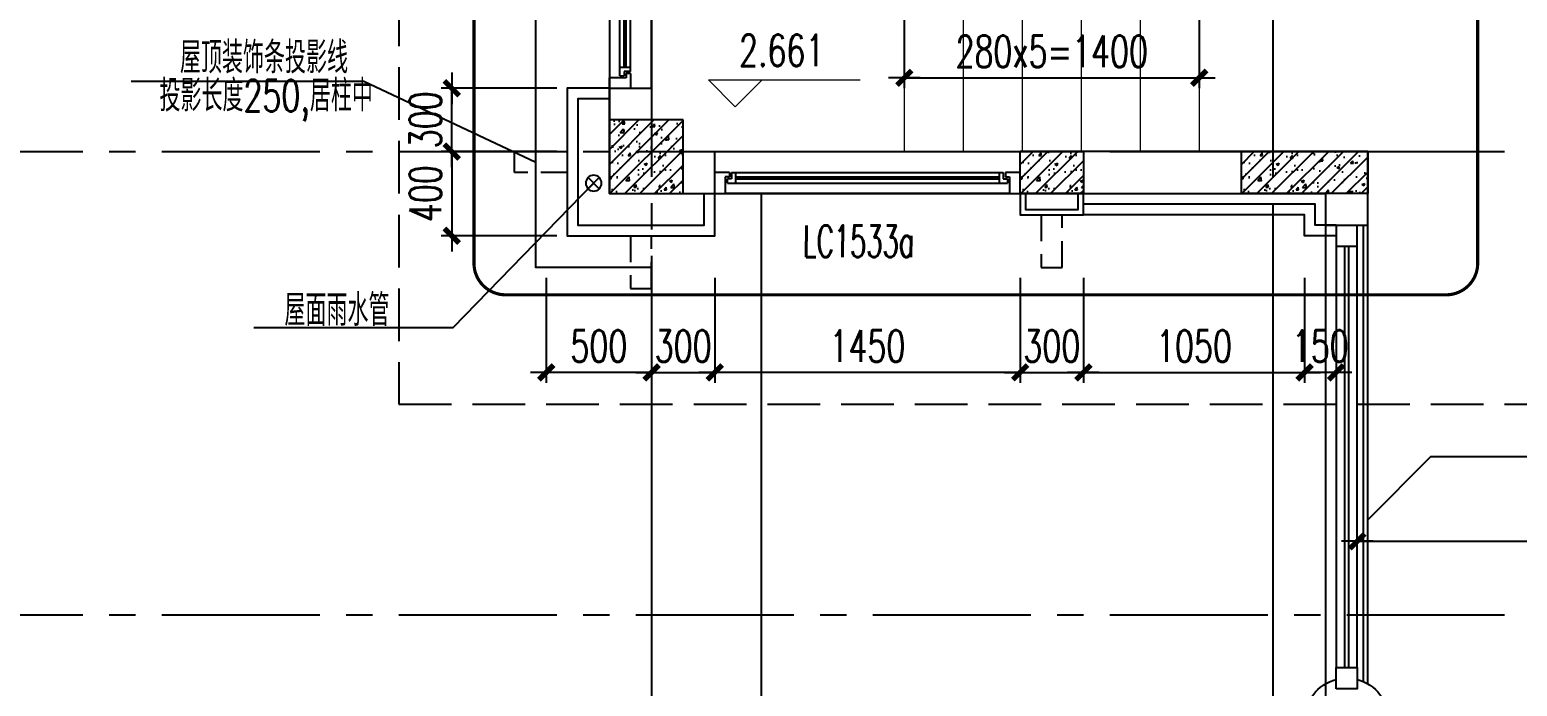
# Model space of a CAD drawing. Extents: x -395226 to -176901, y -140672 to 68263.
# Drawn here: x -272517 to -265455, y 44981 to 48098 of the extents above; entities that cross this region are included whole.
import ezdxf
from ezdxf.enums import TextEntityAlignment as Align

# ---------------------------------------------------------------- set-up
doc = ezdxf.new("R2010")
doc.units = 0
doc.header["$LTSCALE"] = 1000
doc.header["$MEASUREMENT"] = 0
for name, pattern in [('ACAD_ISO08W100', [36, 24, -3, 6, -3]), ('DASH', [0.35, 0.25, -0.1]), ('HIDDEN', [0.375, 0.25, -0.125]), ('Plans$0$CENTER2', [1.125, 0.75, -0.125, 0.125, -0.125])]:
    doc.linetypes.add(name, pattern=pattern)
doc.layers.get('0').update_dxf_attribs({"linetype": 'CONTINUOUS'})
doc.layers.get('Defpoints').update_dxf_attribs({"linetype": 'CONTINUOUS'})
for name, color, linetype in [('A-COLUMN', 1, 'CONTINUOUS'), ('A-COLUMN-hatch', 252, 'CONTINUOUS'), ('A-DIM', 201, 'CONTINUOUS'), ('A-DOTE', 8, 'ACAD_ISO08W100'), ('A-FACADE', 5, 'CONTINUOUS'), ('A-FIN-GRAN', 34, 'CONTINUOUS'), ('A-FIN-METAL', 150, 'CONTINUOUS'), ('A-LINE', 8, 'CONTINUOUS'), ('A-NOTE', 150, 'CONTINUOUS'), ('A-RAIN', 6, 'CONTINUOUS'), ('A-ROOF', 7, 'CONTINUOUS'), ('A-WALL', 2, 'CONTINUOUS'), ('A-WINDOW', 4, 'CONTINUOUS'), ('A-WINDOW-TEXT', 93, 'CONTINUOUS'), ('Plans$0$Grid', 9, 'Plans$0$CENTER2')]:
    doc.layers.add(name, color=color, linetype=linetype)
doc.layers.add('A-LEVEL', color=135, linetype='CONTINUOUS', lineweight=0)
doc.layers.add('A-STAIR', color=30, linetype='CONTINUOUS', lineweight=0)
doc.styles.add('_HZTXT', font='tjromans.shx', dxfattribs={"width": 0.7, "bigfont": 'tjhztxt.shx'})
doc.styles.add('DIM_FONT', font='SIMPLEX', dxfattribs={"width": 0.7, "bigfont": 'GBCBIG'})
doc.styles.add('PRC-S', font='tjromans.shx', dxfattribs={"width": 0.7, "bigfont": 'tjhztxt.shx'})
doc.styles.add('TJHZTXT', font='tjromans.shx', dxfattribs={"width": 0.8, "bigfont": 'tjhztxt.shx'})
doc.styles.add('zjz', font='tjromans.shx', dxfattribs={"width": 0.7, "height": 500, "bigfont": 'tjhztxt.shx'})
doc.dimstyles.new('DIM100', dxfattribs={"dimscale": 100, "dimtxt": 3, "dimasz": 0.01, "dimexe": 1, "dimexo": 1, "dimgap": 1, "dimtad": 1, "dimdec": 0, "dimzin": 0, "dimdsep": 46, "dimtxsty": 'DIM_FONT', "dimblk1": '_DIMX', "dimblk2": '_DIMX', "dimsah": 1, "dimcen": 0.01, "dimclrd": 256, "dimclre": 256, "dimclrt": 7, "dimadec": 0, "dimazin": 0, "dimtfac": 1, "dimtdec": 0, "dimtix": 1, "dimtmove": 2, "dimatfit": 3, "dimldrblk": '_DIMX', "dimfxl": 0, "dimtolj": 1, "dimtzin": 5, "dimarcsym": 0})

# ---------------------------------------------------------------- blocks, each defined once
blk = doc.blocks.new('Grid')
at = {"layer": 'Plans$0$Grid', "color": 8}
for p, q in [((-22498.22963262349, 23319.99999610754), (-22498.22963262349, -15380.00000389246)), ((-19548.22963262349, 23319.99999610754), (-19548.22963262349, -15380.00000389246)), ((-28198.22963262349, 11439.99999610754), (8601.770367376506, 11439.99999610754)), ((-28198.22963262349, 9239.999996107537), (8601.770367376506, 9239.999996107537))]:
    blk.add_line(p, q, dxfattribs=at)
blk = doc.blocks.new('A$C27EA7CCC')
at = {"layer": 'A-LEVEL', "linetype": 'ByBlock'}
blk.add_lwpolyline([(1018.234708527627, 509.1178301798936), (509.1178260549204, 0.0009477071580477059), (0.0009435822139494121, 509.1178301798936), (2880.000943663646, 509.1178301798936)], dxfattribs=at)
at = {"layer": 'A-LEVEL', "style": 'zjz', "width": 0.7}
for tag, p in [('-6.000（建筑）', (3635.411589277443, 1345.731099795958)), ('-6.300（结构）', (3635.411589277443, 644.9960012989468))]:
    blk.add_attdef(tag, text='', height=600, dxfattribs=at).set_placement(p, align=Align.RIGHT)
blk = doc.blocks.new('_DIMX')
blk.add_line((-150, 0), (150, 0))
at = {"const_width": 50}
blk.add_lwpolyline([(-70, -70), (70, 70)], dxfattribs=at)
blk = doc.blocks.new('*D532')
at = {"layer": 'A-DIM', "lineweight": -2}
for p, q in [((-270014.8500819917, 47519.81240980745), (-270563.4634633775, 47519.81240980745)), ((-270513.4634633775, 47519.31240980745), (-270513.4634633775, 47120.31240709891)), ((-270014.8500819919, 47119.81240709891), (-270563.4634633775, 47119.81240709891))]:
    blk.add_line(p, q, dxfattribs=at)
at = {"layer": 'Defpoints', "color": 0}
for p in [(-269964.8500819917, 47519.81240980745), (-270513.4634633775, 47119.81240709891), (-269964.8500819919, 47119.81240709891)]:
    blk.add_point(p, dxfattribs=at)
at = {"layer": 'A-DIM', "lineweight": -2, "xscale": 0.5, "yscale": 0.5, "zscale": 0.5}
for p, rotation in [((-270513.4634633775, 47519.81240980745), 90), ((-270513.4634633775, 47119.81240709891), 270)]:
    blk.add_blockref('_DIMX', p, dxfattribs=dict(at, rotation=rotation))
at = {"layer": 'A-DIM', "insert": (-270638.4634633775, 47319.81240845314), "char_height": 150, "attachment_point": 5, "rotation": 90, "style": 'DIM_FONT'}
blk.add_mtext('\\A1;400', dxfattribs=at)
blk = doc.blocks.new('*D399')
at = {"layer": 'A-DIM', "lineweight": -2}
for p, q in [((-266214.8500856977, 45269.81241622371), (-266214.8500856977, 45719.8124161631)), ((-263914.8500819473, 45269.8124161631), (-263914.8500819473, 45719.8124161631)), ((-266214.3500856977, 45669.8124161631), (-263915.3500819473, 45669.8124161631))]:
    blk.add_line(p, q, dxfattribs=at)
at = {"layer": 'Defpoints', "color": 0}
for p in [(-263914.8500819473, 45669.8124161631), (-266214.8500856977, 45219.81241622371), (-263914.8500819473, 45219.8124161631)]:
    blk.add_point(p, dxfattribs=at)
at = {"layer": 'A-DIM', "lineweight": -2, "xscale": 0.5, "yscale": 0.5, "zscale": 0.5, "rotation": 180}
blk.add_blockref('_DIMX', (-266214.8500856977, 45669.8124161631), dxfattribs=at)
at = {"layer": 'A-DIM', "lineweight": -2, "xscale": 0.5, "yscale": 0.5, "zscale": 0.5}
blk.add_blockref('_DIMX', (-263914.8500819473, 45669.8124161631), dxfattribs=at)
at = {"layer": 'A-DIM', "insert": (-265064.8500838225, 45794.8124161631), "char_height": 150, "attachment_point": 5, "style": 'DIM_FONT'}
blk.add_mtext('\\A1;2300', dxfattribs=at)
blk = doc.blocks.new('*D524')
at = {"layer": 'A-DIM', "lineweight": -2}
for p, q in [((-267814.8500819918, 46919.81241079536), (-267814.8500819918, 46421.19902940954)), ((-267514.8500819914, 46919.81241079552), (-267514.8500819914, 46421.19902940954)), ((-267815.3500819918, 46471.19902940954), (-267815.8500819918, 46471.19902940954)), ((-267814.8500819918, 46471.19902940954), (-267514.8500819914, 46471.19902940954)), ((-267514.3500819914, 46471.19902940954), (-267513.8500819914, 46471.19902940954))]:
    blk.add_line(p, q, dxfattribs=at)
at = {"layer": 'Defpoints', "color": 0}
for p in [(-267814.8500819918, 46969.81241079536), (-267514.8500819914, 46969.81241079552), (-267514.8500819914, 46471.19902940954)]:
    blk.add_point(p, dxfattribs=at)
at = {"layer": 'A-DIM', "lineweight": -2, "xscale": 0.5, "yscale": 0.5, "zscale": 0.5}
blk.add_blockref('_DIMX', (-267814.8500819918, 46471.19902940954), dxfattribs=at)
at = {"layer": 'A-DIM', "lineweight": -2, "xscale": 0.5, "yscale": 0.5, "zscale": 0.5, "rotation": 180}
blk.add_blockref('_DIMX', (-267514.8500819914, 46471.19902940954), dxfattribs=at)
at = {"layer": 'A-DIM', "insert": (-267664.8500819916, 46596.19902940954), "char_height": 150, "attachment_point": 5, "style": 'DIM_FONT'}
blk.add_mtext('\\A1;300', dxfattribs=at)
blk = doc.blocks.new('*D525')
at = {"layer": 'A-DIM', "lineweight": -2}
for p, q in [((-267514.8500819914, 46919.81241079546), (-267514.8500819914, 46421.19902940954)), ((-266464.8500811975, 46919.81241079522), (-266464.8500811975, 46421.19902940954)), ((-267514.3500819914, 46471.19902940954), (-266465.3500811975, 46471.19902940954))]:
    blk.add_line(p, q, dxfattribs=at)
at = {"layer": 'Defpoints', "color": 0}
for p in [(-267514.8500819914, 46969.81241079546), (-266464.8500811975, 46969.81241079522), (-266464.8500811975, 46471.19902940954)]:
    blk.add_point(p, dxfattribs=at)
at = {"layer": 'A-DIM', "lineweight": -2, "xscale": 0.5, "yscale": 0.5, "zscale": 0.5, "rotation": 180}
blk.add_blockref('_DIMX', (-267514.8500819914, 46471.19902940954), dxfattribs=at)
at = {"layer": 'A-DIM', "lineweight": -2, "xscale": 0.5, "yscale": 0.5, "zscale": 0.5}
blk.add_blockref('_DIMX', (-266464.8500811975, 46471.19902940954), dxfattribs=at)
at = {"layer": 'A-DIM', "insert": (-266989.8500815944, 46596.19902940954), "char_height": 150, "attachment_point": 5, "style": 'DIM_FONT'}
blk.add_mtext('\\A1;1050', dxfattribs=at)
blk = doc.blocks.new('RAIN PIPE@100x100')
for p, q in [((-26.51650429448637, -26.51650429449728), (26.51650429448637, 26.51650429449728)), ((-26.51650429448637, 26.51650429449728), (26.51650429448637, -26.51650429449728))]:
    blk.add_line(p, q)
blk.add_circle((0, 0), 37.5)
blk = doc.blocks.new('*D526')
at = {"layer": 'A-DIM', "lineweight": -2}
for p, q in [((-266464.8500811975, 46919.81241079528), (-266464.8500811975, 46421.19902940948)), ((-266314.8500865967, 46919.81241079528), (-266314.8500865967, 46421.19902940948)), ((-266465.3500811975, 46471.19902940948), (-266465.8500811975, 46471.19902940948)), ((-266314.8500865967, 46471.19902940948), (-266464.8500811975, 46471.19902940948)), ((-266314.3500865967, 46471.19902940948), (-266313.8500865967, 46471.19902940948))]:
    blk.add_line(p, q, dxfattribs=at)
at = {"layer": 'Defpoints', "color": 0}
for p in [(-266464.8500811975, 46969.81241079528), (-266314.8500865967, 46969.81241079528), (-266464.8500811975, 46471.19902940948)]:
    blk.add_point(p, dxfattribs=at)
at = {"layer": 'A-DIM', "lineweight": -2, "xscale": 0.5, "yscale": 0.5, "zscale": 0.5}
blk.add_blockref('_DIMX', (-266464.8500811975, 46471.19902940948), dxfattribs=at)
at = {"layer": 'A-DIM', "lineweight": -2, "xscale": 0.5, "yscale": 0.5, "zscale": 0.5, "rotation": 180}
blk.add_blockref('_DIMX', (-266314.8500865967, 46471.19902940948), dxfattribs=at)
at = {"layer": 'A-DIM', "insert": (-266389.8500838971, 46596.19902940948), "char_height": 150, "attachment_point": 5, "style": 'DIM_FONT'}
blk.add_mtext('\\A1;150', dxfattribs=at)
blk = doc.blocks.new('*D522')
at = {"layer": 'A-DIM', "lineweight": -2}
for p, q in [((-269264.8500819915, 46919.81241079546), (-269264.8500819916, 46421.19902940818)), ((-267814.8500819918, 46919.8124107953), (-267814.8500819918, 46421.19902940802)), ((-267815.3500819918, 46471.19902940802), (-269264.3500819916, 46471.19902940818))]:
    blk.add_line(p, q, dxfattribs=at)
at = {"layer": 'Defpoints', "color": 0}
for p in [(-269264.8500819915, 46969.81241079546), (-267814.8500819918, 46969.8124107953), (-269264.8500819916, 46471.19902940818)]:
    blk.add_point(p, dxfattribs=at)
at = {"layer": 'A-DIM', "lineweight": -2, "xscale": 0.5, "yscale": 0.5, "zscale": 0.5}
for p, rotation in [((-269264.8500819916, 46471.19902940818), 179.9999999999934), ((-267814.8500819918, 46471.19902940802), 359.9999999999933)]:
    blk.add_blockref('_DIMX', p, dxfattribs=dict(at, rotation=rotation))
at = {"layer": 'A-DIM', "insert": (-268539.8500819917, 46596.1990294081), "char_height": 150, "attachment_point": 5, "style": 'DIM_FONT'}
blk.add_mtext('\\A1;1450', dxfattribs=at)
blk = doc.blocks.new('*D523')
at = {"layer": 'A-DIM', "lineweight": -2}
for p, q in [((-269564.8500801696, 46919.81241079539), (-269564.8500801696, 46421.19902940821)), ((-269264.8500819919, 46919.81241079546), (-269264.8500819919, 46421.19902940821)), ((-269565.3500801696, 46471.19902940821), (-269565.8500801696, 46471.19902940821)), ((-269564.8500801696, 46471.19902940821), (-269264.8500819919, 46471.19902940821)), ((-269264.3500819919, 46471.19902940821), (-269263.8500819919, 46471.19902940821))]:
    blk.add_line(p, q, dxfattribs=at)
at = {"layer": 'Defpoints', "color": 0}
for p in [(-269564.8500801696, 46969.81241079539), (-269264.8500819919, 46969.81241079546), (-269264.8500819919, 46471.19902940821)]:
    blk.add_point(p, dxfattribs=at)
at = {"layer": 'A-DIM', "lineweight": -2, "xscale": 0.5, "yscale": 0.5, "zscale": 0.5}
blk.add_blockref('_DIMX', (-269564.8500801696, 46471.19902940821), dxfattribs=at)
at = {"layer": 'A-DIM', "lineweight": -2, "xscale": 0.5, "yscale": 0.5, "zscale": 0.5, "rotation": 180}
blk.add_blockref('_DIMX', (-269264.8500819919, 46471.19902940821), dxfattribs=at)
at = {"layer": 'A-DIM', "insert": (-269414.8500810807, 46596.19902940821), "char_height": 150, "attachment_point": 5, "style": 'DIM_FONT'}
blk.add_mtext('\\A1;300', dxfattribs=at)
blk = doc.blocks.new('*D410')
at = {"layer": 'A-DIM', "lineweight": -2}
for p, q in [((-270064.8500801696, 46919.81241079554), (-270064.8500801698, 46421.19902940829)), ((-269564.8500801696, 46919.81241079539), (-269564.8500801698, 46421.19902940815)), ((-269565.3500801697, 46471.19902940815), (-270064.3500801697, 46471.19902940829))]:
    blk.add_line(p, q, dxfattribs=at)
at = {"layer": 'Defpoints', "color": 0}
for p in [(-270064.8500801696, 46969.81241079554), (-269564.8500801696, 46969.81241079539), (-270064.8500801697, 46471.19902940829)]:
    blk.add_point(p, dxfattribs=at)
at = {"layer": 'A-DIM', "lineweight": -2, "xscale": 0.5, "yscale": 0.5, "zscale": 0.5}
for p, rotation in [((-270064.8500801697, 46471.19902940829), 179.9999999999833), ((-269564.8500801697, 46471.19902940815), 359.9999999999833)]:
    blk.add_blockref('_DIMX', p, dxfattribs=dict(at, rotation=rotation))
at = {"layer": 'A-DIM', "insert": (-269814.8500801697, 46596.19902940822), "char_height": 150, "attachment_point": 5, "style": 'DIM_FONT'}
blk.add_mtext('\\A1;500', dxfattribs=at)
blk = doc.blocks.new('b')
blk.add_line((300, 300.0000000004366), (200.0000000000245, 300.0000000004366))
for points in [[(200.0000000000246, -2.91038304567337e-11), (300, -2.91038304567337e-11), (300, 300.0000000004366), (200.0000000000246, 300.0000000004366)], [(200.0000000000246, 24.9999999999709), (275, 24.9999999999709), (275, 275.0000000004366), (200.0000000000246, 275.0000000004366)]]:
    blk.add_lwpolyline(points)
blk = doc.blocks.new('Window@1450')
at = {"layer": 'A-WINDOW', "ltscale": 1.5}
for p, q in [((50, 199.9999999997308), (0, 199.9999999997308)), ((49.99999999813735, 119.9999999990323), (49.99999999813735, 199.999999999498)), ((49.99999999813735, 199.9999999997308), (1400.000001822249, 199.9999999997817)), ((1390.000001822249, 149.9999999993161), (60.00000000069849, 149.9999999997308)), ((60.00000000069849, 129.9999999997308), (60.00000000069849, 149.9999999997308)), ((100.0000000006985, 99.99999999973079), (100.0000000006985, 149.9999999997308)), ((1350.000001822249, 149.9999999997817), (1350.000001822249, 99.99999999978172)), ((1390.000001822249, 149.9999999997817), (1390.000001822249, 129.9999999997817)), ((1400.000001822249, 119.9999999997817), (1400.000001822249, 199.9999999997817)), ((1450.000000982895, 199.9999999999563), (1400.000000982895, 199.9999999999563)), ((0, 99.99999999973807), (69.99999999976717, 99.99999999973079)), ((69.99999999813735, 120.0000000060172), (49.99999999906868, 120.0000000060172)), ((79.99999999883585, 129.9999999997308), (60.00000000069849, 129.9999999997308)), ((69.99999999976717, 99.99999999973079), (70, 120.0000000067157)), ((79.99999999976717, 100.00000000625), (79.99999999976717, 129.9999999997308)), ((1370.00000182318, 99.99999999978172), (79.99999999976717, 99.99999999973079)), ((1350.000001822249, 129.9999999997817), (100.0000000006985, 129.9999999997308)), ((1350.000001822249, 119.9999999997817), (100.0000000006985, 119.9999999997308)), ((1370.00000182318, 99.99999999978172), (1370.00000182318, 129.9999999997817)), ((1370.00000182318, 129.9999999997817), (1390.000001822249, 129.9999999997817)), ((1380.00000182318, 99.99999999978172), (1380.00000182318, 119.9999999997817)), ((1380.00000182318, 119.9999999997817), (1400.000001822249, 119.9999999997817)), ((1380.00000182318, 99.99999999978172), (1450.000001822249, 99.99999999978172))]:
    blk.add_line(p, q, dxfattribs=at)
at = {"layer": 'A-WINDOW'}
blk.add_lwpolyline([(1450.000000982895, 8.87666828930378e-10), (0, 8.949427865445614e-10)], dxfattribs=at)
blk = doc.blocks.new('A$C386D5F79')
at = {"layer": 'A-WINDOW', "ltscale": 1.5}
for p, q in [((50, 199.9999999997335), (0, 199.9999999997335)), ((49.99999999813735, 119.999999999035), (49.99999999813735, 199.9999999995007)), ((49.99999999813735, 199.9999999997335), (1150.000000839354, 199.9999999997917)), ((1140.000000839354, 149.9999999993261), (60.00000000069849, 149.9999999997335)), ((60.00000000069849, 129.9999999997335), (60.00000000069849, 149.9999999997335)), ((100.0000000006985, 99.99999999973352), (100.0000000006985, 149.9999999997335)), ((1100.000000839354, 149.9999999997917), (1100.000000839354, 99.99999999979173)), ((1140.000000839354, 149.9999999997917), (1140.000000839354, 129.9999999997917)), ((1150.000000839354, 119.9999999997917), (1150.000000839354, 199.9999999997917)), ((1200, 199.9999999999663), (1150, 199.9999999999663)), ((0, 99.99999999973716), (69.99999999976717, 99.99999999973352)), ((69.99999999813735, 120.0000000060199), (49.99999999906868, 120.0000000060199)), ((79.99999999883585, 129.9999999997335), (60.00000000069849, 129.9999999997335)), ((69.99999999976717, 99.99999999973352), (70, 120.0000000067184)), ((79.99999999976717, 100.0000000062528), (79.99999999976717, 129.9999999997335)), ((1120.000000840286, 99.99999999979173), (79.99999999976717, 99.99999999973352)), ((1100.000000839354, 129.9999999997917), (100.0000000006985, 129.9999999997335)), ((1100.000000839354, 119.9999999997917), (100.0000000006985, 119.9999999997335)), ((1120.000000840286, 99.99999999979173), (1120.000000840286, 129.9999999997917)), ((1120.000000840286, 129.9999999997917), (1140.000000839354, 129.9999999997917)), ((1130.000000840286, 99.99999999979173), (1130.000000840286, 119.9999999997917)), ((1130.000000840286, 119.9999999997917), (1150.000000839354, 119.9999999997917)), ((1130.000000840286, 99.99999999979173), (1200.000000839354, 99.99999999979173))]:
    blk.add_line(p, q, dxfattribs=at)
at = {"layer": 'A-WINDOW'}
blk.add_lwpolyline([(1200, 8.958522812463343e-10), (0, 8.976712706498802e-10)], dxfattribs=at)
blk = doc.blocks.new('Columes_2F')
at = {"layer": 'A-COLUMN-hatch'}
h = blk.add_hatch(dxfattribs=at)
h.set_pattern_fill('钢筋混凝土', color=256, scale=20, style=0)
h.set_pattern_definition([(45, (-14179.38219546026, 22040.00000007072), (-35.35533905932737, 35.35533905932738), []), (50, (-14179.38219546026, 22040.00000007072), (143.4520365201507, -12.55042699651902), [15, -165]), (355, (-14179.38219546026, 22040.00000007072), (-27.7502667226, 150.4384267400024), [12, -132]), (100.4514, (-14167.42785946026, 22038.95413207072), (115.7018763428043, 137.8879084121907), [12.748038, -140.2284224]), (46.18420000000001, (-14179.38219546026, 22080.00000007072), (213.4482097251289, -33.10380286580362), [22.5, -247.5]), (96.6356, (-14161.59484646026, 22077.24133867072), (186.9325411097407, 194.8235741800883), [19.1220576, -210.3426]), (351.1842, (-14179.38219546026, 22080.00000007072), (186.9323890267254, 194.8237201850649), [18, -198]), (21, (-14159.38219546026, 22070.00000007072), (119.3814104236923, -80.52377813306776), [15, -165]), (326.0000000000001, (-14159.38219546026, 22070.00000007072), (48.66306638431634, 145.0300090093706), [12, -132]), (71.4514, (-14149.43374886026, 22063.28967887072), (168.044525716298, 64.50609934199048), [12.748038, -140.2284224]), (37.50000000000001, (-14179.38219546026, 22040.00000007072), (2.431971063458134, 66.5787707662623), [0, -130.4, 0, -134, 0, -132.5]), (7.499999999999999, (-14179.38219546026, 22040.00000007072), (52.61390748842972, 78.88234237647205), [0, -76.39999999999999, 0, -127.4, 0, -50.5]), (327.5, (-14223.98219546026, 22040.00000007072), (106.7644872344818, -4.51097434687596), [0, -50, 0, -156, 0, -207]), (317.5, (-14243.98219546026, 22040.00000007072), (116.6372338684772, 20.02099646646353), [0, -65, 0, -103.6, 0, -147])])
h.paths.add_polyline_path([(-13829.38219546026, 22390.00000031602), (-14179.38219546026, 22390.00000007072), (-14179.38219521497, 22040.00000007072), (-13829.38219521497, 22040.00000031602)])
h = blk.add_hatch(dxfattribs=at)
h.set_pattern_fill('钢筋混凝土', color=256, scale=20, style=0)
h.set_pattern_definition([(45, (-12229.38219521492, 22039.99999624515), (-35.35533905932737, 35.35533905932738), []), (50, (-12229.38219521492, 22039.99999624515), (143.4520365201507, -12.55042699651902), [15, -165]), (355, (-12229.38219521492, 22039.99999624515), (-27.7502667226, 150.4384267400024), [12, -132]), (100.4514, (-12217.42785921491, 22038.95412824515), (115.7018763428043, 137.8879084121907), [12.748038, -140.2284224]), (46.18420000000001, (-12229.38219521492, 22079.99999624515), (213.4482097251289, -33.10380286580362), [22.5, -247.5]), (96.6356, (-12211.59484621492, 22077.24133484516), (186.9325411097407, 194.8235741800883), [19.1220576, -210.3426]), (351.1842, (-12229.38219521492, 22079.99999624515), (186.9323890267254, 194.8237201850649), [18, -198]), (21, (-12209.38219521492, 22069.99999624515), (119.3814104236923, -80.52377813306776), [15, -165]), (326.0000000000001, (-12209.38219521492, 22069.99999624515), (48.66306638431634, 145.0300090093706), [12, -132]), (71.4514, (-12199.43374861492, 22063.28967504515), (168.044525716298, 64.50609934199048), [12.748038, -140.2284224]), (37.50000000000001, (-12229.38219521492, 22039.99999624515), (2.431971063458134, 66.5787707662623), [0, -130.4, 0, -134, 0, -132.5]), (7.499999999999999, (-12229.38219521492, 22039.99999624515), (52.61390748842972, 78.88234237647205), [0, -76.39999999999999, 0, -127.4, 0, -50.5]), (327.5, (-12273.98219521492, 22039.99999624515), (106.7644872344818, -4.51097434687596), [0, -50, 0, -156, 0, -207]), (317.5, (-12293.98219521492, 22039.99999624515), (116.6372338684772, 20.02099646646353), [0, -65, 0, -103.6, 0, -147])])
h.paths.add_polyline_path([(-11929.38219521492, 22239.99999624513), (-11929.38219521492, 22039.99999624515), (-12229.38219521492, 22039.99999624515), (-12229.38219521492, 22239.99999624513)])
h = blk.add_hatch(dxfattribs=at)
h.set_pattern_fill('钢筋混凝土', color=256, scale=20, style=0)
h.set_pattern_definition([(45, (-11179.38219556591, 22039.99999700626), (-35.35533905932737, 35.35533905932738), []), (50, (-11179.38219556591, 22039.99999700626), (143.4520365201507, -12.55042699651902), [15, -165]), (355, (-11179.38219556591, 22039.99999700626), (-27.7502667226, 150.4384267400024), [12, -132]), (100.4514, (-11167.42785956591, 22038.95412900626), (115.7018763428043, 137.8879084121907), [12.748038, -140.2284224]), (46.18420000000001, (-11179.38219556591, 22079.99999700626), (213.4482097251289, -33.10380286580362), [22.5, -247.5]), (96.6356, (-11161.59484656591, 22077.24133560626), (186.9325411097407, 194.8235741800883), [19.1220576, -210.3426]), (351.1842, (-11179.38219556591, 22079.99999700626), (186.9323890267254, 194.8237201850649), [18, -198]), (21, (-11159.38219556591, 22069.99999700626), (119.3814104236923, -80.52377813306776), [15, -165]), (326.0000000000001, (-11159.38219556591, 22069.99999700626), (48.66306638431634, 145.0300090093706), [12, -132]), (71.4514, (-11149.43374896591, 22063.28967580626), (168.044525716298, 64.50609934199048), [12.748038, -140.2284224]), (37.50000000000001, (-11179.38219556591, 22039.99999700626), (2.431971063458134, 66.5787707662623), [0, -130.4, 0, -134, 0, -132.5]), (7.499999999999999, (-11179.38219556591, 22039.99999700626), (52.61390748842972, 78.88234237647205), [0, -76.39999999999999, 0, -127.4, 0, -50.5]), (327.5, (-11223.98219556591, 22039.99999700626), (106.7644872344818, -4.51097434687596), [0, -50, 0, -156, 0, -207]), (317.5, (-11243.98219556591, 22039.99999700626), (116.6372338684772, 20.02099646646353), [0, -65, 0, -103.6, 0, -147])])
h.paths.add_polyline_path([(-11179.38219556591, 22039.99999700626), (-11179.38219556591, 22239.99999453919), (-10579.38219556591, 22239.99999453919), (-10579.38219556591, 22039.99999700626)])
for points in [[(-13829.38219546026, 22390.00000031602), (-14179.38219546026, 22390.00000007072), (-14179.38219521497, 22040.00000007072), (-13829.38219521497, 22040.00000031602)], [(-11929.38219521492, 22239.99999624513), (-11929.38219521492, 22039.99999624515), (-12229.38219521492, 22039.99999624515), (-12229.38219521492, 22239.99999624513)], [(-11179.38219556591, 22039.99999700626), (-11179.38219556591, 22239.99999453919), (-10579.38219556591, 22239.99999453919), (-10579.38219556591, 22039.99999700626)]]:
    blk.add_lwpolyline(points, close=True)
blk = doc.blocks.new('*D455')
at = {"layer": 'A-DIM', "lineweight": -2}
for p, q in [((-268364.850080168, 48269.81241015815), (-268364.850080168, 47819.81241092358)), ((-266964.8500801706, 48269.81241015803), (-266964.8500801706, 47819.81241092358)), ((-268364.350080168, 47869.81241092358), (-266965.3500801706, 47869.81241092358))]:
    blk.add_line(p, q, dxfattribs=at)
at = {"layer": 'Defpoints', "color": 0}
for p in [(-268364.850080168, 48319.81241015815), (-266964.8500801706, 48319.81241015803), (-266964.8500801706, 47869.81241092358)]:
    blk.add_point(p, dxfattribs=at)
at = {"layer": 'A-DIM', "lineweight": -2, "xscale": 0.5, "yscale": 0.5, "zscale": 0.5, "rotation": 180}
blk.add_blockref('_DIMX', (-268364.850080168, 47869.81241092358), dxfattribs=at)
at = {"layer": 'A-DIM', "lineweight": -2, "xscale": 0.5, "yscale": 0.5, "zscale": 0.5}
blk.add_blockref('_DIMX', (-266964.8500801706, 47869.81241092358), dxfattribs=at)
at = {"layer": 'A-DIM', "insert": (-267664.8500801693, 47994.81241092358), "char_height": 150, "attachment_point": 5, "style": 'DIM_FONT'}
blk.add_mtext('\\A1;280x5=1400', dxfattribs=at)
blk = doc.blocks.new('A$C052B07B1')
at = {"layer": 'A-FIN-GRAN'}
for start, end in [(104.477512185936, 255.522487814064), (284.477512185936, 75.52248781406404)]:
    blk.add_arc((2.728484105318785e-12, 1.818989403545856e-12), 200, start, end, dxfattribs=at)
at = {"layer": 'A-WINDOW'}
for points in [[(-49.99999999999727, 250.0000000000018), (-49.99999999999727, 150.0000000000018), (50.00000000000273, 150.0000000000018), (50.00000000000273, 250.0000000000018)], [(-49.99999999999727, -149.9999999999982), (-49.99999999999727, -249.9999999999982), (50.00000000000273, -249.9999999999982), (50.00000000000273, -149.9999999999982)]]:
    blk.add_lwpolyline(points, close=True, dxfattribs=at)
blk = doc.blocks.new('*D527')
at = {"layer": 'A-DIM', "lineweight": -2}
for p, q in [((-270014.8500819919, 47819.81241251598), (-270563.4634633775, 47819.81241251598)), ((-270513.4634633775, 47820.31241251598), (-270513.4634633775, 47820.81241251598)), ((-270513.4634633775, 47519.81240980745), (-270513.4634633775, 47819.81241251598)), ((-270014.8500819917, 47519.81240980745), (-270563.4634633775, 47519.81240980745)), ((-270513.4634633775, 47519.31240980745), (-270513.4634633775, 47518.81240980745))]:
    blk.add_line(p, q, dxfattribs=at)
at = {"layer": 'Defpoints', "color": 0}
for p in [(-270513.4634633775, 47819.81241251598), (-269964.8500819919, 47819.81241251598), (-269964.8500819917, 47519.81240980745)]:
    blk.add_point(p, dxfattribs=at)
at = {"layer": 'A-DIM', "lineweight": -2, "xscale": 0.5, "yscale": 0.5, "zscale": 0.5}
for p, rotation in [((-270513.4634633775, 47819.81241251598), 270), ((-270513.4634633775, 47519.81240980745), 90)]:
    blk.add_blockref('_DIMX', p, dxfattribs=dict(at, rotation=rotation))
at = {"layer": 'A-DIM', "insert": (-270638.4634633775, 47669.81241116167), "char_height": 150, "attachment_point": 5, "rotation": 90, "style": 'DIM_FONT'}
blk.add_mtext('\\A1;300', dxfattribs=at)

msp = doc.modelspace()

# ---------------------------------------------------------------- linework, layer by layer
for p, q in [((-269044.8500864475, 47319.81241258224), (-269044.8500864475, 27479.81243571379)), ((-266614.8500864475, 47219.8124349395), (-266614.8500864475, 42479.81240980743)), ((-269564.8500864475, 46969.81241092451), (-269564.8500864475, 29779.81240980745))]:
    msp.add_line(p, q)
msp.add_lwpolyline([(-269564.8500801696, 46969.81241092451), (-270114.8500781796, 46969.81241092451), (-270114.8500781796, 56069.81241587801), (-263414.8500781796, 56069.81241587801), (-263414.8500781796, 51369.81240631264)])
at = {"layer": 'A-FACADE', "linetype": 'HIDDEN', "ltscale": 0.5}
for points in [[(-269964.8500839819, 47419.81245147953), (-270214.8500839819, 47419.81245147953), (-270214.8500839819, 47519.81245147953), (-269964.8500839819, 47519.81245147953)], [(-267714.8500819919, 47219.81244765371), (-267714.8500819919, 46969.81244765371), (-267614.8500819919, 46969.81244765371), (-267614.8500819919, 47219.81244765371)], [(-269664.8500801696, 47119.81245147953), (-269664.8500801696, 46869.81245147953), (-269564.8500801696, 46869.81245147953), (-269564.8500801696, 47119.81245147953)]]:
    msp.add_lwpolyline(points, dxfattribs=at)
at = {"layer": 'A-FIN-GRAN'}
msp.add_line((-267514.8500819914, 47219.81240709903), (-267514.8500819914, 47319.81240709901), dxfattribs=at)
for points in [[(-269764.8500819919, 47819.81240709891), (-269964.8500819919, 47819.81240709891), (-269964.8500819919, 47119.81240709891), (-269264.8500819919, 47119.81240709891), (-269264.8500819919, 47319.81240709891)], [(-269764.8500819919, 47769.81240709891), (-269914.8500819919, 47769.81240709891), (-269914.8500819919, 47169.81240709891), (-269314.8500819919, 47169.81240709891), (-269314.8500819919, 47319.81240709891)], [(-266314.8500811975, 47169.81241083831), (-266414.8500827441, 47169.81241083831), (-266414.8500858375, 47269.81244112627), (-267514.8500819913, 47269.81240709903)], [(-266314.8500811975, 47119.81241083831), (-266464.8500811975, 47119.81241083831), (-266464.8500842908, 47219.81243957957), (-267514.8500819914, 47219.81240709903)]]:
    msp.add_lwpolyline(points, dxfattribs=at)
at = {"layer": 'A-FIN-METAL'}
for points in [[(-266184.8500864474, 45003.1154376834), (-266184.8500864474, 47169.81241083829)], [(-266164.8500864474, 44993.01749064207), (-266164.8500864474, 47169.81241083829)]]:
    msp.add_lwpolyline(points, dxfattribs=at)
at = {"layer": 'A-LINE'}
msp.add_line((-266314.8500811975, 47169.81241083831), (-266314.8500811975, 47119.81241083831), dxfattribs=at)
at = {"layer": 'A-NOTE', "linetype": 'HIDDEN', "ltscale": 0.5, "const_width": 15}
msp.add_lwpolyline([(-265642.7476376451, 52813.36339483572), (-265642.7476376152, 46989.48567915788, -0.414213562373095), (-265792.7476376152, 46839.48567912808), (-270257.9152549456, 46839.48567907592, -0.4142135623689536), (-270407.915254886, 46989.48567909827), (-270407.9152549158, 52813.36339483572, -0.414213562373095), (-270257.9152549456, 52963.36339485807), (-265792.7476376152, 52963.36339485807, -0.414213562373095)], format="xyb", close=True, dxfattribs=at)
at = {"layer": 'A-NOTE'}
for points in [[(-272035.9845503155, 47854.4945257849), (-270931.1389814698, 47854.49452580225), (-270114.8500839819, 47469.81245147953)], [(-271452.388125251, 46685.13033662473), (-270506.1389776638, 46685.13033660738), (-269839.8500801759, 47369.8124109301)], [(-266164.8500864474, 45771.89875300864), (-265864.8500865257, 46071.89875301824), (-264264.8500831842, 46071.89875301824), (-263964.8500832624, 45771.89875300864)]]:
    msp.add_lwpolyline(points, dxfattribs=at)
at = {"layer": 'A-ROOF', "linetype": 'DASH'}
msp.add_lwpolyline([(-270764.8500819919, 46319.81240786365), (-262764.8500819919, 46319.81240786365), (-262764.8500819919, 53519.81240786365), (-270764.8500819919, 53519.81240786365)], close=True, dxfattribs=at)
at = {"layer": 'A-STAIR'}
for p, q in [((-268364.8500801697, 48719.81241092451), (-268364.8500801697, 47519.81240980745)), ((-268084.8500801697, 48719.81241092451), (-268084.8500801697, 47519.81240980745)), ((-267804.8500801697, 48719.81241092451), (-267804.8500801697, 47519.81240980745)), ((-267524.8500801687, 48719.8124116804), (-267524.8500801687, 47519.81240980745)), ((-267244.8500801697, 48719.8124116804), (-267244.8500801697, 47519.81240980745)), ((-266964.8500801706, 48719.8124116804), (-266964.8500801706, 47519.81240980745))]:
    msp.add_line(p, q, dxfattribs=at)
at = {"layer": 'A-WALL'}
for p, q in [((-269764.8500801697, 47819.81240709891), (-269564.8500801697, 47819.81240709891)), ((-269764.8500801697, 47319.81241092265), (-269764.8500801697, 47819.81240709891)), ((-269564.8500801697, 47819.81240709891), (-269564.8500801697, 47669.8124116918)), ((-269414.8500801731, 47519.81241092451), (-269264.8500819918, 47519.81241092453)), ((-269264.8500819919, 47319.81240709891), (-269264.8500819918, 47519.81241092453)), ((-267814.8500801697, 47319.81241092451), (-267814.8500801696, 47519.8124109245)), ((-269764.8500801697, 47319.81241092451), (-269264.8500819919, 47319.81241092451))]:
    msp.add_line(p, q, dxfattribs=at)
msp.add_lwpolyline([(-267814.8500801696, 47319.81241092451), (-266364.8500874753, 47319.81241092451), (-266364.8500811976, 47169.8124109245), (-266164.8500811975, 47169.81241092451), (-266164.8500811975, 47519.81241092451), (-267814.8500801696, 47519.8124109245)], dxfattribs=at)
at = {"layer": 'A-WINDOW'}
for p, q in [((-266314.8500865967, 47069.81241083829), (-266314.8500865967, 45069.81240988521)), ((-266274.8500858294, 47069.81241083829), (-266274.8500858294, 45069.81240988521)), ((-266254.8500858289, 45069.81240988521), (-266254.850085829, 47069.81241083829)), ((-266214.850085637, 45069.81240988521), (-266214.8500864474, 47069.81241083829))]:
    msp.add_line(p, q, dxfattribs=at)
msp.add_lwpolyline([(-266314.8500811975, 47169.81241083831), (-266314.8500811975, 47069.81241083831), (-266214.8500811975, 47069.81241083831), (-266214.8500811975, 47169.81241092451)], dxfattribs=at)
at = {"layer": 'Defpoints', "color": 6}
msp.add_lwpolyline([(-248814.8500805392, 55519.81240980743), (-253614.8500805392, 55519.81240980743), (-253614.8500805392, 52319.81240980745), (-258014.8500805391, 52319.81240980593), (-258014.8500805391, 51119.81240980593), (-263764.8500801696, 51119.81240631263), (-263764.8500801696, 52519.81241258368), (-269764.8500801697, 52519.81241258365), (-269764.8500801697, 47319.81241092451), (-266364.8500874753, 47319.81241092451), (-266364.8500880401, 42179.81240980745), (-266814.8500805392, 42179.81240980745), (-266814.8500805404, 25179.81240980745)], dxfattribs=at)

# ---------------------------------------------------------------- block references
at = {"layer": 'A-COLUMN'}
msp.add_blockref('Columes_2F', (-255585.4678849547, 25279.81241085379), dxfattribs=at)
at = {"layer": 'A-DOTE'}
msp.add_blockref('Grid', (-247066.6204479157, 36079.81241369991), dxfattribs=at)
at = {"layer": 'A-FIN-GRAN', "extrusion": (0, 0, -1), "xscale": -1, "zscale": -1, "rotation": 90}
msp.add_blockref('b', (267814.8500819918, 47519.81240709903), dxfattribs=at)
at = {"layer": 'A-LEVEL', "linetype": 'ByBlock'}
ref = msp.add_blockref('A$C27EA7CCC', (-269294.8263038796, 47732.24685979534), dxfattribs=dict(at, xscale=0.25, yscale=0.25, zscale=0.25))
ref.add_attrib('-6.000（建筑）', '2.661', dxfattribs={"height": 150, "style": 'TJHZTXT', "width": 0.7}).set_placement((-268744.29518974, 47924.65422370638), align=Align.RIGHT)
at = {"layer": 'A-LINE', "xscale": -1, "rotation": 180}
msp.add_blockref('A$C052B07B1', (-266264.8500864475, 44819.81240988521), dxfattribs=at)
at = {"layer": 'A-RAIN', "xscale": -1, "rotation": 90}
msp.add_blockref('RAIN PIPE@100x100', (-269839.850080169, 47369.81241092614), dxfattribs=at)
at = {"layer": 'A-WINDOW', "extrusion": (0, 0, -1), "zscale": -1, "rotation": 270}
msp.add_blockref('A$C386D5F79', (269564.8500838133, 49019.81240786385), dxfattribs=at)
at = {"layer": 'A-WINDOW', "extrusion": (0, 0, -1), "xscale": -1, "zscale": -1, "rotation": 180}
msp.add_blockref('Window@1450', (267814.8500801696, 47519.81241258202), dxfattribs=at)

# ---------------------------------------------------------------- texts
at = {"layer": 'A-NOTE', "style": 'PRC-S', "width": 0.7}
for s, p in [('屋顶装饰条投影线', (-271803.8210624619, 47890.82209934598)), ('投影长度250,居柱中', (-271901.0141183645, 47710.01849658468)), ('屋面雨水管', (-271307.7408486074, 46692.15643960265))]:
    msp.add_text(s, height=150, rotation=359.9999999966649, dxfattribs=at).set_placement(p)
at = {"layer": 'A-WINDOW-TEXT', "style": '_HZTXT', "oblique": 0.6, "width": 0.6}
msp.add_text('LC1533a', height=150, rotation=359.9999997798865, dxfattribs=at).set_placement((-268846.6375283566, 47018.96561535948))

# ---------------------------------------------------------------- dimensions: what is measured, and where the dimension line sits
at = {"layer": 'A-DIM'}
dim = msp.add_aligned_dim(p1=(-268364.850080168, 48319.81241015815), p2=(-266964.8500801706, 48319.81241015803), distance=-449.99999923445284, text='280x5=1400', dimstyle='DIM100', override={"dimscale": 50, "dimclrt": 256}, dxfattribs=at)
dim.commit()
dim.dimension.update_dxf_attribs({"geometry": '*D455', "text_midpoint": (-267664.8500801693, 47994.81241092358)})
for p1, p2, distance, picture, middle in [((-269964.8500819917, 47519.81240980745), (-269964.8500819919, 47819.81241251598), 548.6133813855704, '*D527', (-270638.4634633775, 47669.81241116167)), ((-269964.8500819917, 47519.81240980745), (-269964.8500819919, 47119.81240709891), -548.6133813855704, '*D532', (-270638.4634633775, 47319.81240845314)), ((-269564.8500801696, 46969.81241079539), (-270064.8500801696, 46969.81241079554), 498.61338138724386, '*D410', (-269814.8500801697, 46596.19902940822)), ((-269564.8500801696, 46969.81241079539), (-269264.8500819919, 46969.81241079546), -498.61338138724386, '*D523', (-269414.8500810807, 46596.19902940821)), ((-267814.8500819918, 46969.8124107953), (-269264.8500819915, 46969.81241079546), 498.6133813872803, '*D522', (-268539.8500819917, 46596.1990294081)), ((-267814.8500819918, 46969.81241079536), (-267514.8500819914, 46969.81241079552), -498.6133813859852, '*D524', (-267664.8500819916, 46596.19902940954)), ((-267514.8500819914, 46969.81241079546), (-266464.8500811975, 46969.81241079522), -498.61338138567953, '*D525', (-266989.8500815944, 46596.19902940954)), ((-266314.8500865967, 46969.81241079528), (-266464.8500811975, 46969.81241079528), 498.61338138580317, '*D526', (-266389.8500838971, 46596.19902940948)), ((-266214.8500856977, 45219.81241622371), (-263914.8500819473, 45219.8124161631), 450, '*D399', (-265064.8500838225, 45794.8124161631))]:
    dim = msp.add_aligned_dim(p1=p1, p2=p2, distance=distance, dimstyle='DIM100', override={"dimscale": 50, "dimclrt": 256}, dxfattribs=at)
    dim.commit()
    dim.dimension.update_dxf_attribs({"geometry": picture, "text_midpoint": middle})

doc.saveas('drawing.dxf')
